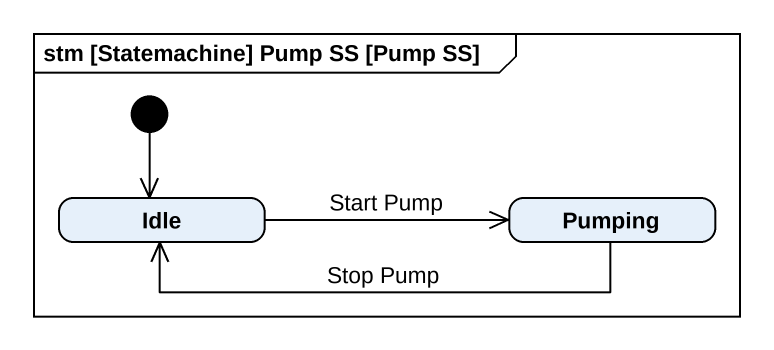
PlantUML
@startuml
mainframe stm [Statemachine] Pump SS [Pump SS]
hide empty description
state Idle
state Pumping
[*] --> Idle
Idle -right-> Pumping : Start Pump
Pumping -left-> Idle : Stop Pump
@enduml
